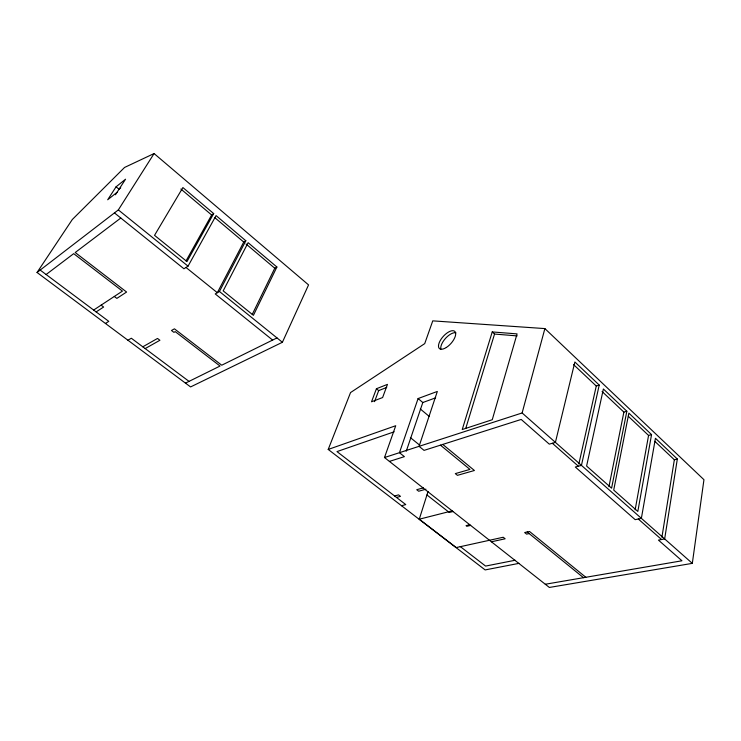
<?xml version="1.0" encoding="UTF-8"?>
<svg xmlns="http://www.w3.org/2000/svg" width="741" height="741" viewBox="0 0 741 741"><rect width="100%" height="100%" fill="white"/><g stroke="black" fill="none" stroke-linecap="round" stroke-linejoin="round"><path stroke-width="1.11" d="M328.217 449.444L395.731 425.723L384.496 457.53L549.359 587.446L692.316 563.364L703.95 479.705L544.885 328.587L432.763 320.862L424.723 343.62L350.549 392.563L328.217 449.444L485.142 569.922L519.071 563.345M389.414 461.411L404.401 456.641L399.445 452.695L418.091 398.556L437.329 391.443L419.063 446.341L424.056 450.38L521.201 419.443L549.294 444.146L555.407 442.377L574.868 361.997L599.219 385.061L581.444 465.385L575.303 467.015L635.176 519.654L641.373 518.348L655.433 438.283L677.33 459.012L664.658 538.92L658.443 540.106L681.961 560.78L545.302 584.251M661.908 537.234L674.347 459.763L654.887 441.386M651.552 434.606L637.834 511.447L613.715 490.079L628.859 413.117L651.552 434.606L648.57 435.43L628.405 416.377M635.139 509.864L648.57 435.43M626.849 411.218L611.584 488.189L586.603 466.043L603.378 388.997L626.849 411.218L623.876 412.107L602.09 391.535M608.945 486.67L623.876 412.107M578.869 463.94L596.264 386.024L573.599 364.618M384.496 457.53L522.127 412.959L544.885 328.587M465.765 428.363L494.543 334.052L492.228 331.931L462.236 429.53L492.265 419.721L517.061 333.885L492.228 331.931M491.413 541.791L505.158 538.79L503.222 537.253L456.197 547.58L419.258 519.219L428.039 491.515M406.244 451.232L422.815 402.52L435.662 397.834M374.548 401.65L378.679 390.6L386.719 387.441M376.428 388.738L371.519 401.798L382.615 397.546L387.469 384.375L376.428 388.738L378.679 390.6M282.395 342.277L308.552 284.896L154.082 153.554L124.553 167.457L72.322 219.503L37.05 272.484L190.585 386.932L282.395 342.277L219.438 291.482L215.233 293.927L272.623 340.063M276.893 267.01L253.413 315.314L223.18 290.861L248.115 242.687L276.893 267.01L274.763 268.233L252.255 314.406M219.438 291.482L245.827 240.751L216.066 215.594L188.047 266.158L183.935 268.77L114.447 212.908M245.827 240.751L243.733 242.048L217.326 292.704L185.991 267.464M213.695 213.584L186.973 261.573L154.536 235.342L182.897 187.556L213.695 213.584L211.648 214.983L186.028 260.906M37.05 272.484L118.347 209.907L154.082 153.554M115.439 194.763L125.544 179.211L116.078 186.806L107.686 199.774L117.134 192.262M120.737 187.834L119.014 189.205L116.078 186.806M46.118 274.522L73.692 253.663L122.45 291.102L93.644 310.053M120.802 218.021L75.212 252.514L126.591 292.037L116.837 298.401L114.299 296.465M96.135 311.915L103.62 307.033L101.109 305.144M105.444 323.474L108.788 321.372L40.181 270.076M127.934 340.23L131.333 338.229L189.029 381.374M142.8 346.807L157.509 338.442L159.908 340.267L145.171 348.585M185.472 383.125L220.04 366.045L175.219 331.625L173.913 332.357L171.486 330.495L174.431 328.828L221.735 365.211L276.977 337.915M394.138 431.818L336.979 451.593L405.772 504.584L401.539 505.733M596.264 386.024L599.219 385.061M394.61 495.988L398.556 494.868L400.483 496.35L396.528 497.461M423.343 487.847L416.729 489.718L418.674 491.237L425.936 489.199M419.258 519.219L452.158 510.855M453.001 511.522L449.278 512.466L426.946 494.96M674.347 459.763L677.33 459.012M469.794 524.748L466.043 525.638L466.876 526.286L470.618 525.406M529.148 533.566L526.592 534.122L524.656 532.547L529.528 531.482L585.844 577.285M515.097 560.261L485.596 566.078L460.235 546.543M494.543 334.052L517.162 335.905M118.347 209.907L188.047 266.158M527.203 531.992L583.5 577.693M410.394 437.625L419.378 444.915M442.757 444.424L474.416 470.489L457.429 475.342L455.307 473.619L469.951 469.405L440.45 445.165M420.323 408.995L429.206 416.396M418.091 398.556L422.815 402.52M180.887 189.029L211.648 214.983M214.881 217.715L243.733 242.048M246.021 243.984L274.763 268.233M522.127 412.959L692.316 563.364M552.341 443.257L578.369 466.2M638.27 518.996L661.546 539.513M440.839 349.076A11.523 5.252 -48.3 0 1 445.749 338.118A11.523 5.252 -48.3 0 1 455.919 332.802M446.341 347.473A11.541 5.233 -48.3 0 0 454.881 331.477A11.541 5.233 -48.3 0 0 440.024 340.953A11.541 5.233 -48.3 0 0 446.341 347.473"/></g></svg>
